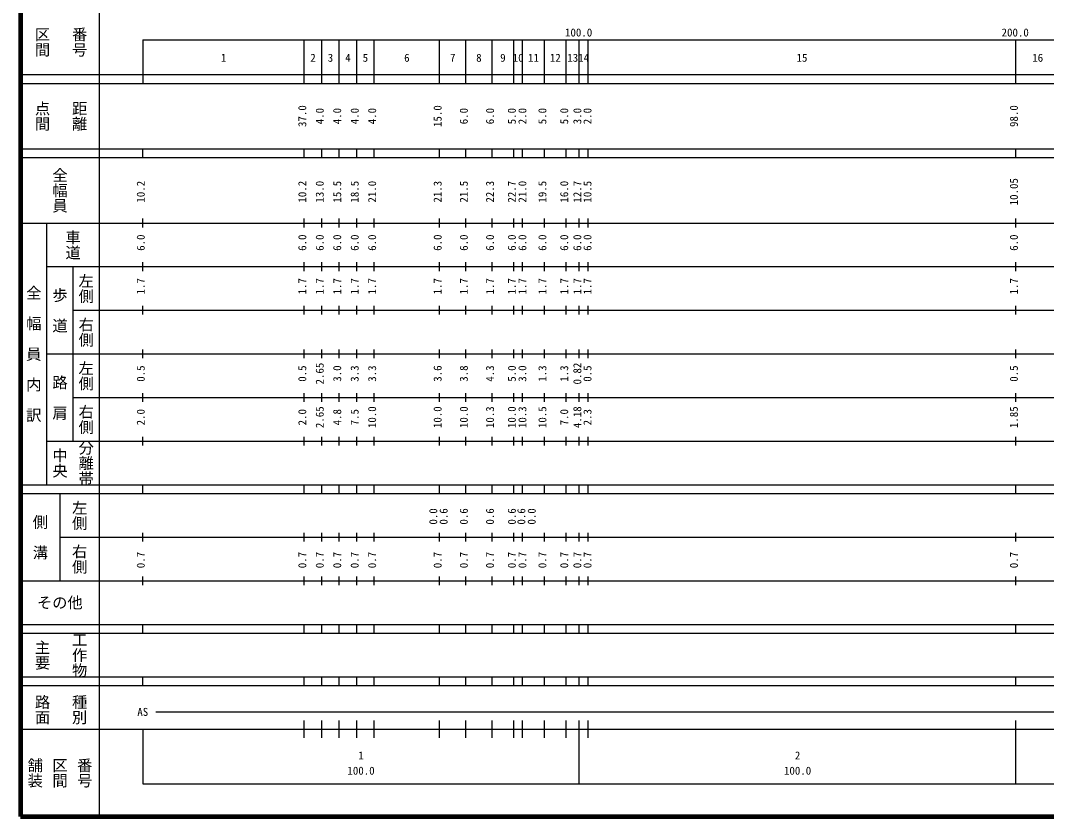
# Model space of a CAD drawing. Units: millimetres on the paper, enlarged 1000 times. Extents: x 40000 to 680000, y 20000 to 380000.
# Drawn here: x 40000 to 275011, y 20000 to 202409 of the extents above; entities that cross this region are included whole.
import ezdxf
from ezdxf.enums import TextEntityAlignment as Align

# ---------------------------------------------------------------- set-up
doc = ezdxf.new("R2010")
doc.units = ezdxf.units.MM
doc.header["$LTSCALE"] = 1000
doc.layers.add('M-TTL', color=2, linetype='Continuous', lineweight=140)
doc.layers.add('M-TTL-BAND', color=7, linetype='Continuous', lineweight=25)
doc.styles.add('@ＭＳ ゴシック', font='')
doc.styles.add('ＭＳ ゴシック', font='')
doc.styles.get('@ＭＳ ゴシック').set_extended_font_data('@MS Gothic')
doc.styles.get('ＭＳ ゴシック').set_extended_font_data('MS Gothic')

msp = doc.modelspace()

# ---------------------------------------------------------------- linework, layer by layer
at = {"layer": 'M-TTL'}
for p, q in [((40000, 380000), (40000, 20000)), ((40000, 20000), (680000, 20000))]:
    msp.add_line(p, q, dxfattribs=at)
at = {"layer": 'M-TTL-BAND'}
for p, q in [((58000, 370000), (58000, 20000)), ((68000, 198000), (579000, 198000)), ((68000, 198000), (68000, 188000)), ((105000, 188000), (105000, 198000)), ((109000, 188000), (109000, 198000)), ((113000, 188000), (113000, 198000)), ((117000, 188000), (117000, 198000)), ((121000, 188000), (121000, 198000)), ((136000, 188000), (136000, 198000)), ((142000, 188000), (142000, 198000)), ((148000, 188000), (148000, 198000)), ((153000, 188000), (153000, 198000)), ((155000, 188000), (155000, 198000)), ((160000, 188000), (160000, 198000)), ((165000, 188000), (165000, 198000)), ((168000, 188000), (168000, 198000)), ((170000, 188000), (170000, 198000)), ((268000, 188000), (268000, 198000)), ((40000, 190000), (579000, 190000)), ((40000, 188000), (579000, 188000)), ((40000, 173000), (579000, 173000)), ((68000, 171000), (68000, 173000)), ((105000, 171000), (105000, 173000)), ((109000, 171000), (109000, 173000)), ((113000, 171000), (113000, 173000)), ((117000, 171000), (117000, 173000)), ((121000, 171000), (121000, 173000)), ((136000, 171000), (136000, 173000)), ((142000, 171000), (142000, 173000)), ((148000, 171000), (148000, 173000)), ((153000, 171000), (153000, 173000)), ((155000, 171000), (155000, 173000)), ((160000, 171000), (160000, 173000)), ((165000, 171000), (165000, 173000)), ((168000, 171000), (168000, 173000)), ((170000, 171000), (170000, 173000)), ((268000, 171000), (268000, 173000)), ((40000, 171000), (579000, 171000)), ((40000, 156000), (579000, 156000)), ((46000, 96000), (46000, 156000)), ((68000, 155000), (68000, 157000)), ((105000, 155000), (105000, 157000)), ((109000, 155000), (109000, 157000)), ((113000, 155000), (113000, 157000)), ((117000, 155000), (117000, 157000)), ((121000, 155000), (121000, 157000)), ((136000, 155000), (136000, 157000)), ((142000, 155000), (142000, 157000)), ((148000, 155000), (148000, 157000)), ((153000, 155000), (153000, 157000)), ((155000, 155000), (155000, 157000)), ((160000, 155000), (160000, 157000)), ((165000, 155000), (165000, 157000)), ((168000, 155000), (168000, 157000)), ((170000, 155000), (170000, 157000)), ((268000, 155000), (268000, 157000)), ((46000, 146000), (579000, 146000)), ((52000, 146000), (52000, 106000)), ((68000, 145000), (68000, 147000)), ((105000, 145000), (105000, 147000)), ((109000, 145000), (109000, 147000)), ((113000, 145000), (113000, 147000)), ((117000, 145000), (117000, 147000)), ((121000, 145000), (121000, 147000)), ((136000, 145000), (136000, 147000)), ((142000, 145000), (142000, 147000)), ((148000, 145000), (148000, 147000)), ((153000, 145000), (153000, 147000)), ((155000, 145000), (155000, 147000)), ((160000, 145000), (160000, 147000)), ((165000, 145000), (165000, 147000)), ((168000, 145000), (168000, 147000)), ((170000, 145000), (170000, 147000)), ((268000, 145000), (268000, 147000)), ((68000, 135000), (68000, 137000)), ((105000, 135000), (105000, 137000)), ((109000, 135000), (109000, 137000)), ((113000, 135000), (113000, 137000)), ((117000, 135000), (117000, 137000)), ((121000, 135000), (121000, 137000)), ((136000, 135000), (136000, 137000)), ((142000, 135000), (142000, 137000)), ((148000, 135000), (148000, 137000)), ((153000, 135000), (153000, 137000)), ((155000, 135000), (155000, 137000)), ((160000, 135000), (160000, 137000)), ((165000, 135000), (165000, 137000)), ((168000, 135000), (168000, 137000)), ((170000, 135000), (170000, 137000)), ((268000, 135000), (268000, 137000)), ((52000, 136000), (579000, 136000)), ((68000, 125000), (68000, 127000)), ((105000, 125000), (105000, 127000)), ((109000, 125000), (109000, 127000)), ((113000, 125000), (113000, 127000)), ((117000, 125000), (117000, 127000)), ((121000, 125000), (121000, 127000)), ((136000, 125000), (136000, 127000)), ((142000, 125000), (142000, 127000)), ((148000, 125000), (148000, 127000)), ((153000, 125000), (153000, 127000)), ((155000, 125000), (155000, 127000)), ((160000, 125000), (160000, 127000)), ((165000, 125000), (165000, 127000)), ((168000, 125000), (168000, 127000)), ((170000, 125000), (170000, 127000)), ((268000, 125000), (268000, 127000)), ((46000, 126000), (579000, 126000)), ((52000, 116000), (579000, 116000)), ((68000, 115000), (68000, 117000)), ((105000, 115000), (105000, 117000)), ((109000, 115000), (109000, 117000)), ((113000, 115000), (113000, 117000)), ((117000, 115000), (117000, 117000)), ((121000, 115000), (121000, 117000)), ((136000, 115000), (136000, 117000)), ((142000, 115000), (142000, 117000)), ((148000, 115000), (148000, 117000)), ((153000, 115000), (153000, 117000)), ((155000, 115000), (155000, 117000)), ((160000, 115000), (160000, 117000)), ((165000, 115000), (165000, 117000)), ((168000, 115000), (168000, 117000)), ((170000, 115000), (170000, 117000)), ((268000, 115000), (268000, 117000)), ((46000, 106000), (579000, 106000)), ((68000, 105000), (68000, 107000)), ((105000, 105000), (105000, 107000)), ((109000, 105000), (109000, 107000)), ((113000, 105000), (113000, 107000)), ((117000, 105000), (117000, 107000)), ((121000, 105000), (121000, 107000)), ((136000, 105000), (136000, 107000)), ((142000, 105000), (142000, 107000)), ((148000, 105000), (148000, 107000)), ((153000, 105000), (153000, 107000)), ((155000, 105000), (155000, 107000)), ((160000, 105000), (160000, 107000)), ((165000, 105000), (165000, 107000)), ((168000, 105000), (168000, 107000)), ((170000, 105000), (170000, 107000)), ((268000, 105000), (268000, 107000)), ((40000, 96000), (579000, 96000)), ((68000, 94000), (68000, 96000)), ((105000, 94000), (105000, 96000)), ((109000, 94000), (109000, 96000)), ((113000, 94000), (113000, 96000)), ((117000, 94000), (117000, 96000)), ((121000, 94000), (121000, 96000)), ((136000, 94000), (136000, 96000)), ((142000, 94000), (142000, 96000)), ((148000, 94000), (148000, 96000)), ((153000, 94000), (153000, 96000)), ((155000, 94000), (155000, 96000)), ((160000, 94000), (160000, 96000)), ((165000, 94000), (165000, 96000)), ((168000, 94000), (168000, 96000)), ((170000, 94000), (170000, 96000)), ((268000, 94000), (268000, 96000)), ((40000, 94000), (579000, 94000)), ((49000, 94000), (49000, 74000)), ((68000, 83000), (68000, 85000)), ((105000, 83000), (105000, 85000)), ((109000, 83000), (109000, 85000)), ((113000, 83000), (113000, 85000)), ((117000, 83000), (117000, 85000)), ((121000, 83000), (121000, 85000)), ((136000, 83000), (136000, 85000)), ((142000, 83000), (142000, 85000)), ((148000, 83000), (148000, 85000)), ((153000, 83000), (153000, 85000)), ((155000, 83000), (155000, 85000)), ((160000, 83000), (160000, 85000)), ((165000, 83000), (165000, 85000)), ((168000, 83000), (168000, 85000)), ((170000, 83000), (170000, 85000)), ((268000, 83000), (268000, 85000)), ((49000, 84000), (579000, 84000)), ((40000, 74000), (579000, 74000)), ((68000, 73000), (68000, 75000)), ((105000, 73000), (105000, 75000)), ((109000, 73000), (109000, 75000)), ((113000, 73000), (113000, 75000)), ((117000, 73000), (117000, 75000)), ((121000, 73000), (121000, 75000)), ((136000, 73000), (136000, 75000)), ((142000, 73000), (142000, 75000)), ((148000, 73000), (148000, 75000)), ((153000, 73000), (153000, 75000)), ((155000, 73000), (155000, 75000)), ((160000, 73000), (160000, 75000)), ((165000, 73000), (165000, 75000)), ((168000, 73000), (168000, 75000)), ((170000, 73000), (170000, 75000)), ((268000, 73000), (268000, 75000)), ((40000, 64000), (579000, 64000)), ((68000, 62000), (68000, 64000)), ((105000, 62000), (105000, 64000)), ((109000, 62000), (109000, 64000)), ((113000, 62000), (113000, 64000)), ((117000, 62000), (117000, 64000)), ((121000, 62000), (121000, 64000)), ((136000, 62000), (136000, 64000)), ((142000, 62000), (142000, 64000)), ((148000, 62000), (148000, 64000)), ((153000, 62000), (153000, 64000)), ((155000, 62000), (155000, 64000)), ((160000, 62000), (160000, 64000)), ((165000, 62000), (165000, 64000)), ((168000, 62000), (168000, 64000)), ((170000, 62000), (170000, 64000)), ((268000, 62000), (268000, 64000)), ((40000, 62000), (579000, 62000)), ((40000, 52000), (579000, 52000)), ((68000, 50000), (68000, 52000)), ((105000, 50000), (105000, 52000)), ((109000, 50000), (109000, 52000)), ((113000, 50000), (113000, 52000)), ((117000, 50000), (117000, 52000)), ((121000, 50000), (121000, 52000)), ((136000, 50000), (136000, 52000)), ((142000, 50000), (142000, 52000)), ((148000, 50000), (148000, 52000)), ((153000, 50000), (153000, 52000)), ((155000, 50000), (155000, 52000)), ((160000, 50000), (160000, 52000)), ((165000, 50000), (165000, 52000)), ((168000, 50000), (168000, 52000)), ((170000, 50000), (170000, 52000)), ((268000, 50000), (268000, 52000)), ((40000, 50000), (579000, 50000)), ((71000, 44000), (565000, 44000)), ((40000, 40000), (579000, 40000)), ((68000, 40000), (68000, 27500)), ((105000, 38000), (105000, 42000)), ((109000, 38000), (109000, 42000)), ((113000, 38000), (113000, 42000)), ((117000, 38000), (117000, 42000)), ((121000, 38000), (121000, 42000)), ((136000, 38000), (136000, 42000)), ((142000, 38000), (142000, 42000)), ((148000, 38000), (148000, 42000)), ((153000, 38000), (153000, 42000)), ((155000, 38000), (155000, 42000)), ((160000, 38000), (160000, 42000)), ((165000, 38000), (165000, 42000)), ((168000, 27500), (168000, 42000)), ((170000, 38000), (170000, 42000)), ((268000, 27500), (268000, 42000)), ((68000, 27500), (579000, 27500))]:
    msp.add_line(p, q, dxfattribs=at)

# ---------------------------------------------------------------- texts
at = {"layer": 'M-TTL-BAND', "style": '@ＭＳ ゴシック'}
for s, p in [('区間', (45000, 197500)), ('番号', (53500, 197500)), ('点間', (45000, 180500)), ('距離', (53500, 180500)), ('全幅員', (49000, 163500)), ('車道', (52000, 151000)), ('左側', (55000, 141000)), ('全\u3000幅\u3000員\u3000内\u3000訳', (43000, 126000)), ('歩\u3000道', (49000, 136000)), ('右側', (55000, 131000)), ('左側', (55000, 121000)), ('路\u3000肩', (49000, 116000)), ('右側', (55000, 111000)), ('分離帯', (55000, 101000)), ('中央', (49000, 101000)), ('左側', (53500, 89000)), ('側\u3000溝', (44500, 84000)), ('右側', (53500, 79000)), ('工作物', (53500, 57000)), ('主要', (45000, 57000)), ('路面', (45000, 44500)), ('種別', (53500, 44500)), ('舗装', (43333, 30000)), ('区間', (49000, 30000)), ('番号', (54667, 30000))]:
    msp.add_text(s, height=2566, rotation=270, dxfattribs=at).set_placement(p, align=Align.MIDDLE_CENTER)
at = {"layer": 'M-TTL-BAND', "style": 'ＭＳ ゴシック'}
for s, p in [('100.0', (167844, 198195)), ('200.0', (267844, 198195)), ('1', (86500, 192405)), ('2', (107000, 192405)), ('3', (111000, 192405)), ('4', (115000, 192405)), ('5', (119000, 192405)), ('6', (128500, 192405)), ('7', (139000, 192405)), ('8', (145000, 192405)), ('9', (150500, 192405)), ('10', (154000, 192405)), ('11', (157500, 192405)), ('12', (162500, 192405)), ('13', (166500, 192405)), ('14', (169000, 192405)), ('15', (219000, 192405)), ('16', (273000, 192405)), ('AS', (68000, 42500)), ('1', (118000, 32523)), ('2', (218000, 32523)), ('100.0', (118000, 29033)), ('100.0', (218000, 29033))]:
    msp.add_text(s, height=1833, dxfattribs=at).set_placement(p, align=Align.BOTTOM_CENTER)
for s, p in [('37.0', (106000, 180500)), ('4.0', (110000, 180500)), ('4.0', (114000, 180500)), ('4.0', (118000, 180500)), ('4.0', (122000, 180500)), ('15.0', (137000, 180500)), ('6.0', (143000, 180500)), ('6.0', (149000, 180500)), ('5.0', (154000, 180500)), ('2.0', (156421, 180500)), ('5.0', (161000, 180500)), ('5.0', (166000, 180500)), ('3.0', (169000, 180500)), ('2.0', (171329, 180500)), ('98.0', (269000, 180500)), ('10.2', (69000, 163174)), ('10.2', (106000, 163174)), ('13.0', (110000, 163174)), ('15.5', (114000, 163174)), ('18.5', (118000, 163174)), ('21.0', (122000, 163174)), ('21.3', (137000, 163174)), ('21.5', (143000, 163174)), ('22.3', (149000, 163174)), ('22.7', (154000, 163174)), ('21.0', (156421, 163174)), ('19.5', (161000, 163174)), ('16.0', (166000, 163174)), ('12.7', (169000, 163174)), ('10.5', (171329, 163174)), ('10.05', (269000, 163174)), ('6.0', (69000, 151500)), ('6.0', (106000, 151500)), ('6.0', (110000, 151500)), ('6.0', (114000, 151500)), ('6.0', (118000, 151500)), ('6.0', (122000, 151500)), ('6.0', (137000, 151500)), ('6.0', (143000, 151500)), ('6.0', (149000, 151500)), ('6.0', (154000, 151500)), ('6.0', (156421, 151500)), ('6.0', (161000, 151500)), ('6.0', (166000, 151500)), ('6.0', (169000, 151500)), ('6.0', (171329, 151500)), ('6.0', (269000, 151500)), ('1.7', (69000, 141500)), ('1.7', (106000, 141500)), ('1.7', (110000, 141500)), ('1.7', (114000, 141500)), ('1.7', (118000, 141500)), ('1.7', (122000, 141500)), ('1.7', (137000, 141500)), ('1.7', (143000, 141500)), ('1.7', (149000, 141500)), ('1.7', (154000, 141500)), ('1.7', (156421, 141500)), ('1.7', (161000, 141500)), ('1.7', (166000, 141500)), ('1.7', (169000, 141500)), ('1.7', (171329, 141500)), ('1.7', (269000, 141500)), ('0.5', (69000, 121500)), ('0.5', (106000, 121500)), ('2.65', (110000, 121500)), ('3.0', (114000, 121500)), ('3.3', (118000, 121500)), ('3.3', (122000, 121500)), ('3.6', (137000, 121500)), ('3.8', (143000, 121500)), ('4.3', (149000, 121500)), ('5.0', (154000, 121500)), ('3.0', (156421, 121500)), ('1.3', (161000, 121500)), ('1.3', (166000, 121500)), ('0.82', (169000, 121500)), ('0.5', (171329, 121500)), ('0.5', (269000, 121500)), ('2.0', (69000, 111500)), ('2.0', (106000, 111500)), ('2.65', (110000, 111500)), ('4.8', (114000, 111500)), ('7.5', (118000, 111500)), ('10.0', (122000, 111500)), ('10.0', (137000, 111500)), ('10.0', (143000, 111500)), ('10.3', (149000, 111500)), ('10.0', (154000, 111500)), ('10.3', (156421, 111500)), ('10.5', (161000, 111500)), ('7.0', (166000, 111500)), ('4.18', (169000, 111500)), ('2.3', (171329, 111500)), ('1.85', (269000, 111500)), ('0.0', (136000, 88764)), ('0.6', (138370, 88764)), ('0.6', (143000, 88764)), ('0.6', (149000, 88764)), ('0.6', (154000, 88764)), ('0.6', (156173, 88764)), ('0.0', (158543, 88764)), ('0.7', (69000, 78764)), ('0.7', (106000, 78764)), ('0.7', (110000, 78764)), ('0.7', (114000, 78764)), ('0.7', (118000, 78764)), ('0.7', (122000, 78764)), ('0.7', (137000, 78764)), ('0.7', (143000, 78764)), ('0.7', (149000, 78764)), ('0.7', (154000, 78764)), ('0.7', (156421, 78764)), ('0.7', (161000, 78764)), ('0.7', (166000, 78764)), ('0.7', (169000, 78764)), ('0.7', (171329, 78764)), ('0.7', (269000, 78764))]:
    msp.add_text(s, height=1833, rotation=90, dxfattribs=at).set_placement(p, align=Align.BOTTOM_CENTER)
msp.add_text('その他', height=2566, dxfattribs=at).set_placement((49000, 69000), align=Align.MIDDLE_CENTER)

doc.saveas('drawing.dxf')
